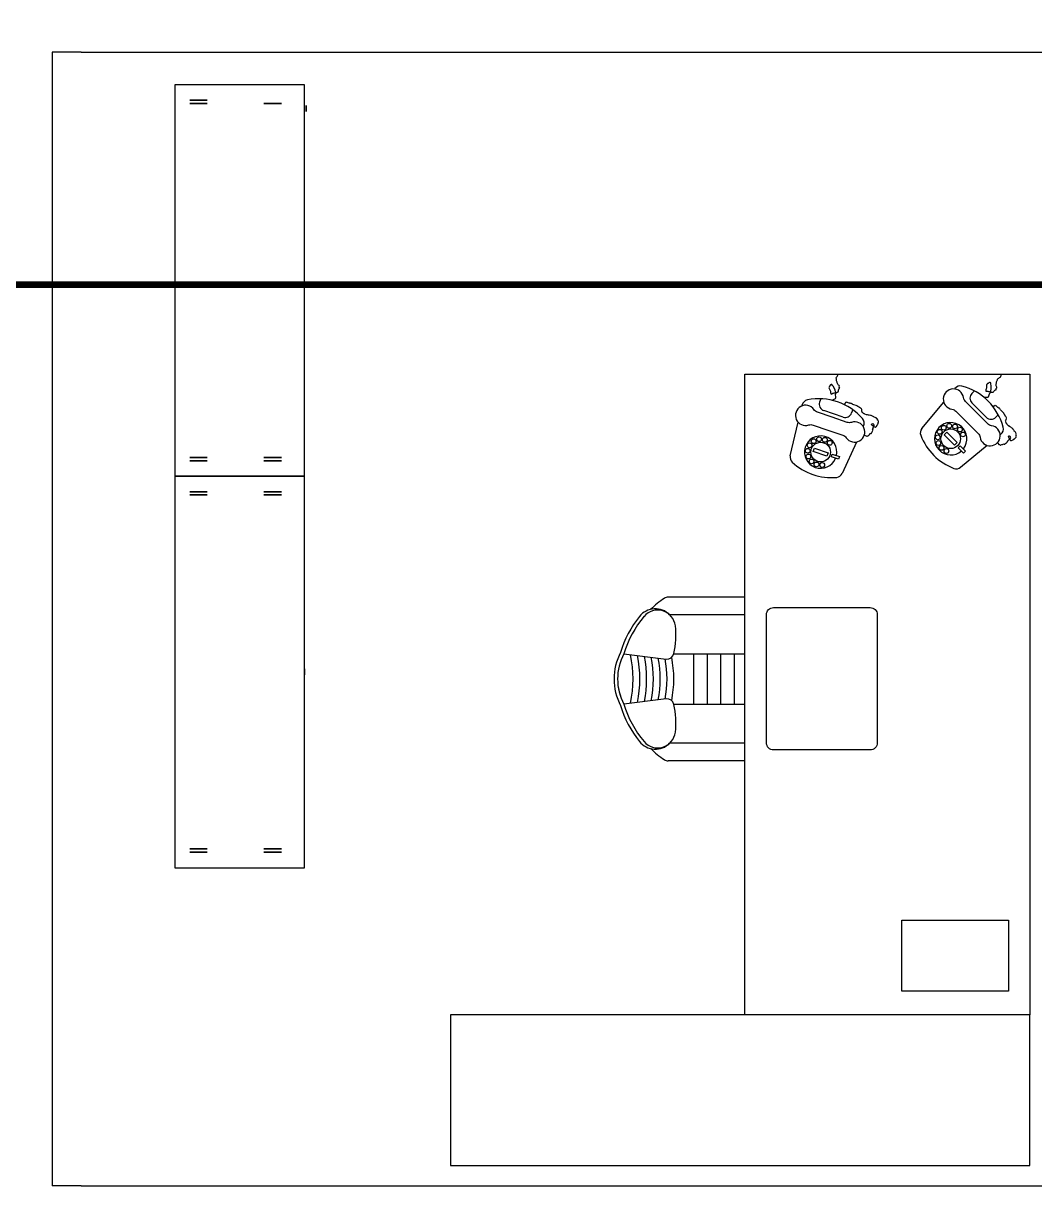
# Model space of a CAD drawing. Header units: inches. Extents: x 478327 to 492265, y -26791 to -22136.
# Drawn here: x 479136.2 to 479293.3, y -24383.1 to -24202.5 of the extents above; entities that cross this region are included whole.
import ezdxf

# ---------------------------------------------------------------- set-up
doc = ezdxf.new("R2010")
doc.units = ezdxf.units.IN
doc.header["$MEASUREMENT"] = 0
for name, color, linetype in [('C-RD-TEXT-TITLE', 4, 'Continuous'), ('furniture', 201, 'Continuous'), ('I-FURN', 1, 'Continuous'), ('I-WALL-IN', 3, 'Continuous')]:
    doc.layers.add(name, color=color, linetype=linetype)

# ---------------------------------------------------------------- blocks, each defined once
blk = doc.blocks.new('A$C129F564C')
at = {"layer": 'furniture'}
for p, q in [((0.8878, 1.0214), (0.8732, 1.1399)), ((1.0145, 1.1399), (0.9998, 1.0214)), ((0.7138, 0.8), (0.7138, 1.0154)), ((1.1738, 0.8), (1.1738, 1.0154)), ((0.7638, 0.8), (0.7638, 1.0108)), ((0.8732, 0.9997), (0.8732, 0.8)), ((1.0145, 0.9997), (1.0145, 0.8)), ((1.1238, 0.8), (1.1238, 1.0108)), ((1.0145, 0.9444), (0.8732, 0.9444)), ((1.0145, 0.9063), (0.8732, 0.9063)), ((1.0145, 0.8683), (0.8732, 0.8683)), ((1.0145, 0.8303), (0.8732, 0.8303)), ((1.5709, 0.6727), (1.6649, 0.6505)), ((1.711, 0.6397), (1.7134, 0.6391)), ((1.7309, 0.5871), (1.7217, 0.5902)), ((1.6793, 0.5244), (1.6976, 0.5784)), ((1.6094, 0.4871), (1.5213, 0.5268)), ((1.7004, 0.4972), (1.6911, 0.5003)), ((1.6548, 0.4666), (1.6526, 0.4676)), ((1.6472, 0.3032), (1.7218, 0.2417)), ((1.7583, 0.2116), (1.7602, 0.2101)), ((1.5997, 0.1197), (1.5383, 0.1942)), ((1.6789, 0.1223), (1.7192, 0.1626)), ((1.753, 0.1557), (1.7461, 0.1626)), ((1.6314, 0.0812), (1.6298, 0.0831)), ((1.6858, 0.0885), (1.6789, 0.0954))]:
    blk.add_line(p, q, dxfattribs=at)
for points in [[(1.1198, 1.083, 0.106121), (1.0145, 1.1399, 0.249834), (0.8732, 1.1399, 0.106121), (0.7678, 1.083)], [(0.7481, 1.0644, 0.042822), (0.7173, 1.0266)], [(1.1703, 1.0266, 0.042822), (1.1396, 1.0644, 0.249834)]]:
    blk.add_lwpolyline(points, format="xyb", dxfattribs=at)
for points in [[(0, 0), (0, 0.8), (1.8, 0.8), (1.8, 0)], [(1.5827, 0.6082), (1.5925, 0.6049), (1.5794, 0.5664), (1.5697, 0.5697)], [(1.5679, 0.5572), (1.5753, 0.5546), (1.5686, 0.5347), (1.5611, 0.5372)], [(0.0667, 0.0598), (0.0667, 0.3598), (0.2667, 0.3598), (0.2667, 0.0598)], [(1.6293, 0.2401), (1.6367, 0.2328), (1.6079, 0.2041), (1.6006, 0.2114)], [(1.5935, 0.2009), (1.5991, 0.1953), (1.5841, 0.1804), (1.5785, 0.186)]]:
    blk.add_lwpolyline(points, close=True, dxfattribs=at)
for points in [[(1.1244, 0.4285), (0.7644, 0.4285, -0.414214), (0.7444, 0.4485), (0.7444, 0.7195, -0.414214), (0.7644, 0.7395), (1.1244, 0.7395, -0.414214), (1.1444, 0.7195), (1.1444, 0.4485, -0.414214)], [(1.6572, 0.6088), (1.6429, 0.5668), (1.6287, 0.5249, -0.162278), (1.6214, 0.5153, 2), (1.6646, 0.5007, -0.162278), (1.6647, 0.5127), (1.6789, 0.5546), (1.6932, 0.5965, -0.162278), (1.7004, 0.6061, 2), (1.6573, 0.6208, -0.162278)], [(1.6964, 0.2077), (1.6651, 0.1764), (1.6338, 0.1451, -0.162278), (1.623, 0.1397, 2), (1.6553, 0.1075, -0.162278), (1.6606, 0.1182), (1.6919, 0.1495), (1.7233, 0.1808, -0.162278), (1.734, 0.1862, 2), (1.7018, 0.2185, -0.162278)]]:
    blk.add_lwpolyline(points, format="xyb", close=True, dxfattribs=at)
for points in [[(1.7267, 0.5549), (1.7314, 0.5454), (1.7339, 0.5446), (1.736, 0.5445), (1.7419, 0.5454), (1.744, 0.5453), (1.7457, 0.5441), (1.7474, 0.5449), (1.7495, 0.5449), (1.7528, 0.5466), (1.7549, 0.5465), (1.765, 0.5515), (1.768, 0.554), (1.7714, 0.5557), (1.7714, 0.5578), (1.7705, 0.5595), (1.7689, 0.5607), (1.7664, 0.5616), (1.7655, 0.5633), (1.7634, 0.5633), (1.7618, 0.5646), (1.7525, 0.56), (1.7504, 0.56), (1.7474, 0.5596), (1.7441, 0.5579), (1.7466, 0.5529), (1.7466, 0.5508), (1.7474, 0.5491), (1.7474, 0.547), (1.7474, 0.5449), (1.7507, 0.5382), (1.7532, 0.5373), (1.7553, 0.5373), (1.7578, 0.5364), (1.7595, 0.5352), (1.7603, 0.5335), (1.7637, 0.5352), (1.7662, 0.5343), (1.7679, 0.5351), (1.7691, 0.5368), (1.7704, 0.5385), (1.7755, 0.541), (1.7776, 0.541), (1.7809, 0.5426), (1.783, 0.5426), (1.7851, 0.5426), (1.7872, 0.5426), (1.7889, 0.5434), (1.7914, 0.5426), (1.7931, 0.5413), (1.7956, 0.5404), (1.799, 0.5379), (1.8, 0.5384)], [(1.6284, 0.4648), (1.6282, 0.4642), (1.6285, 0.4641), (1.6263, 0.4576), (1.6266, 0.4575), (1.6262, 0.4561), (1.6265, 0.456), (1.6262, 0.4551), (1.6265, 0.4549), (1.6262, 0.454), (1.6281, 0.4533), (1.6279, 0.4526), (1.6295, 0.4521), (1.6291, 0.4508), (1.6307, 0.4502), (1.6305, 0.4496), (1.6321, 0.449), (1.6319, 0.4484), (1.6329, 0.448), (1.6328, 0.4477), (1.6341, 0.4472), (1.6335, 0.4456), (1.6345, 0.4453), (1.6342, 0.4443), (1.6381, 0.443), (1.638, 0.4426), (1.6422, 0.4412), (1.6424, 0.4415), (1.6459, 0.4403), (1.6462, 0.441), (1.6566, 0.4374), (1.6567, 0.4377), (1.6581, 0.4373), (1.6583, 0.4379), (1.6593, 0.4376), (1.6596, 0.4386), (1.6599, 0.4385), (1.6609, 0.4414), (1.6606, 0.4415), (1.661, 0.4428), (1.6597, 0.4433), (1.6599, 0.4439), (1.659, 0.4443), (1.6591, 0.4446), (1.6581, 0.4449), (1.6575, 0.4433), (1.6569, 0.4435), (1.6563, 0.4419), (1.6557, 0.4421), (1.6553, 0.4411), (1.655, 0.4412), (1.6546, 0.4399), (1.6539, 0.4401), (1.6536, 0.4392), (1.6533, 0.4393), (1.6529, 0.4383), (1.6526, 0.4384), (1.6512, 0.4342), (1.6515, 0.434), (1.6511, 0.4331), (1.6518, 0.4328), (1.6515, 0.4319), (1.6534, 0.4312), (1.6532, 0.4305), (1.6555, 0.4298), (1.6553, 0.4291), (1.6585, 0.428), (1.6584, 0.4277), (1.6597, 0.4272), (1.6595, 0.4266), (1.6657, 0.4245), (1.666, 0.4251), (1.6673, 0.4247), (1.6676, 0.4256), (1.6689, 0.4252), (1.6692, 0.4262), (1.6705, 0.4257), (1.6712, 0.4277), (1.6722, 0.4274), (1.6725, 0.4284), (1.6742, 0.4278), (1.6747, 0.4294), (1.6754, 0.4292), (1.6758, 0.4305), (1.6765, 0.4303), (1.6768, 0.4313), (1.6775, 0.4311), (1.6782, 0.4333), (1.6786, 0.4332), (1.679, 0.4345), (1.6784, 0.4348), (1.679, 0.4367), (1.6793, 0.4366), (1.6798, 0.4379), (1.6804, 0.4377), (1.6818, 0.4416), (1.6824, 0.4414), (1.6839, 0.4457), (1.6835, 0.4458), (1.6842, 0.4477), (1.6839, 0.4478), (1.6851, 0.4514), (1.6848, 0.4516), (1.6852, 0.4529), (1.6849, 0.453), (1.6859, 0.4559), (1.6856, 0.456), (1.6859, 0.457), (1.6856, 0.4571), (1.6859, 0.4581), (1.6856, 0.4582), (1.6873, 0.4631), (1.6876, 0.463), (1.688, 0.4643), (1.6884, 0.4642), (1.689, 0.4662), (1.6893, 0.4661), (1.69, 0.468), (1.6907, 0.4678), (1.6911, 0.4691), (1.6914, 0.469), (1.6919, 0.4703), (1.6935, 0.4698), (1.6942, 0.4717), (1.6961, 0.4711), (1.6964, 0.4717), (1.6974, 0.4714), (1.6975, 0.4717), (1.6984, 0.4714), (1.6987, 0.472), (1.7, 0.4716), (1.7001, 0.4719), (1.7014, 0.4715), (1.702, 0.4731), (1.7026, 0.4729), (1.7029, 0.4739), (1.7039, 0.4735), (1.7043, 0.4745), (1.7046, 0.4744), (1.7051, 0.476), (1.7055, 0.4759), (1.7061, 0.4779), (1.7065, 0.4778), (1.7068, 0.4787), (1.7071, 0.4786), (1.7079, 0.4809), (1.7082, 0.4808), (1.7086, 0.4818), (1.7089, 0.4817), (1.7097, 0.484), (1.71, 0.4839), (1.7104, 0.4852), (1.7111, 0.485), (1.7151, 0.4967), (1.7154, 0.4966), (1.7157, 0.4976), (1.7161, 0.4975), (1.7167, 0.4995), (1.7171, 0.4993), (1.7175, 0.5007), (1.7178, 0.5005), (1.7186, 0.5028), (1.718, 0.5031), (1.7183, 0.504), (1.718, 0.5041), (1.7184, 0.5055), (1.7181, 0.5056), (1.7188, 0.5075), (1.7184, 0.5076), (1.721, 0.5152), (1.72, 0.5155), (1.7203, 0.5165), (1.72, 0.5166), (1.7203, 0.5176), (1.7184, 0.5182), (1.7186, 0.5189), (1.7157, 0.5199), (1.7158, 0.5202), (1.7145, 0.5207)], [(1.6069, 0.0913), (1.6065, 0.0909), (1.6067, 0.0906), (1.6018, 0.0857), (1.6021, 0.0855), (1.6011, 0.0845), (1.6013, 0.0843), (1.6006, 0.0835), (1.6009, 0.0833), (1.6001, 0.0826), (1.6016, 0.0811), (1.6011, 0.0806), (1.6023, 0.0794), (1.6013, 0.0784), (1.6026, 0.0772), (1.6021, 0.0767), (1.6033, 0.0755), (1.6028, 0.075), (1.6035, 0.0743), (1.6033, 0.074), (1.6043, 0.073), (1.6031, 0.0718), (1.6038, 0.0711), (1.6031, 0.0704), (1.606, 0.0674), (1.6057, 0.0672), (1.6089, 0.064), (1.6092, 0.0643), (1.6118, 0.0616), (1.6123, 0.0621), (1.6201, 0.0542), (1.6204, 0.0545), (1.6214, 0.0535), (1.6219, 0.054), (1.6226, 0.0533), (1.6233, 0.054), (1.6236, 0.0538), (1.6258, 0.056), (1.6255, 0.0562), (1.6265, 0.0572), (1.6255, 0.0582), (1.626, 0.0586), (1.6253, 0.0594), (1.6255, 0.0596), (1.6248, 0.0604), (1.6236, 0.0591), (1.6231, 0.0596), (1.6219, 0.0584), (1.6214, 0.0589), (1.6206, 0.0582), (1.6204, 0.0584), (1.6194, 0.0574), (1.6189, 0.0579), (1.6182, 0.0572), (1.6179, 0.0574), (1.6172, 0.0567), (1.617, 0.0569), (1.6138, 0.0538), (1.614, 0.0535), (1.6133, 0.0528), (1.6138, 0.0523), (1.6131, 0.0516), (1.6145, 0.0501), (1.614, 0.0496), (1.6157, 0.0479), (1.6153, 0.0474), (1.6177, 0.045), (1.6175, 0.0447), (1.6184, 0.0437), (1.6179, 0.0432), (1.6226, 0.0386), (1.6231, 0.0391), (1.624, 0.0381), (1.6248, 0.0389), (1.6258, 0.0379), (1.6265, 0.0386), (1.6275, 0.0376), (1.6289, 0.0391), (1.6297, 0.0384), (1.6304, 0.0391), (1.6316, 0.0379), (1.6328, 0.0391), (1.6333, 0.0386), (1.6343, 0.0396), (1.6348, 0.0391), (1.6355, 0.0398), (1.636, 0.0393), (1.6377, 0.0411), (1.638, 0.0408), (1.6389, 0.0418), (1.6385, 0.0423), (1.6399, 0.0437), (1.6402, 0.0435), (1.6411, 0.0445), (1.6416, 0.044), (1.6446, 0.0469), (1.6451, 0.0464), (1.6482, 0.0496), (1.648, 0.0499), (1.6495, 0.0513), (1.6492, 0.0516), (1.6519, 0.0543), (1.6517, 0.0545), (1.6526, 0.0555), (1.6524, 0.0557), (1.6546, 0.0579), (1.6543, 0.0582), (1.6551, 0.0589), (1.6548, 0.0591), (1.6556, 0.0599), (1.6553, 0.0601), (1.659, 0.0638), (1.6592, 0.0635), (1.6602, 0.0645), (1.6605, 0.0643), (1.6619, 0.0657), (1.6622, 0.0655), (1.6636, 0.067), (1.6641, 0.0665), (1.6651, 0.0674), (1.6653, 0.0672), (1.6663, 0.0682), (1.6675, 0.067), (1.669, 0.0684), (1.6705, 0.067), (1.671, 0.0674), (1.6717, 0.0667), (1.6719, 0.067), (1.6727, 0.0662), (1.6732, 0.0667), (1.6741, 0.0657), (1.6744, 0.066), (1.6754, 0.065), (1.6766, 0.0662), (1.6771, 0.0657), (1.6778, 0.0665), (1.6785, 0.0657), (1.6793, 0.0665), (1.6795, 0.0662), (1.6807, 0.0675), (1.681, 0.0672), (1.6824, 0.0687), (1.6827, 0.0684), (1.6834, 0.0692), (1.6837, 0.0689), (1.6854, 0.0706), (1.6856, 0.0704), (1.6863, 0.0711), (1.6866, 0.0709), (1.6883, 0.0726), (1.6885, 0.0723), (1.6895, 0.0733), (1.69, 0.0728), (1.6988, 0.0816), (1.6991, 0.0814), (1.6998, 0.0821), (1.7, 0.0819), (1.7015, 0.0833), (1.7017, 0.0831), (1.7027, 0.0841), (1.703, 0.0838), (1.7047, 0.0855), (1.7042, 0.086), (1.7049, 0.0868), (1.7047, 0.087), (1.7056, 0.088), (1.7054, 0.0882), (1.7069, 0.0897), (1.7066, 0.0899), (1.7122, 0.0956), (1.7115, 0.0963), (1.7122, 0.097), (1.712, 0.0973), (1.7127, 0.098), (1.7113, 0.0995), (1.7118, 0.0999), (1.7096, 0.1021), (1.7098, 0.1024), (1.7088, 0.1033)], [(1.735, 0.1287), (1.735, 0.1181), (1.7368, 0.1162), (1.7387, 0.1153), (1.7443, 0.1134), (1.7462, 0.1124), (1.7472, 0.1106), (1.749, 0.1106), (1.7509, 0.1096), (1.7547, 0.1096), (1.7566, 0.1087), (1.7678, 0.1087), (1.7716, 0.1096), (1.7753, 0.1096), (1.7763, 0.1115), (1.7763, 0.1134), (1.7753, 0.1153), (1.7735, 0.1171), (1.7735, 0.119), (1.7716, 0.12), (1.7706, 0.1218), (1.7603, 0.1218), (1.7584, 0.1228), (1.7556, 0.1237), (1.7519, 0.1237), (1.7519, 0.1181), (1.7509, 0.1162), (1.7509, 0.1143), (1.75, 0.1124), (1.749, 0.1106), (1.749, 0.1031), (1.7509, 0.1012), (1.7528, 0.1002), (1.7547, 0.0984), (1.7556, 0.0965), (1.7556, 0.0946), (1.7594, 0.0946), (1.7613, 0.0927), (1.7631, 0.0927), (1.765, 0.0937), (1.7669, 0.0946), (1.7725, 0.0946), (1.7744, 0.0937), (1.7782, 0.0937), (1.78, 0.0927), (1.7819, 0.0918), (1.7838, 0.0909), (1.7857, 0.0909), (1.7875, 0.089), (1.7885, 0.0871), (1.7904, 0.0852), (1.7922, 0.0815), (1.7941, 0.0815), (1.796, 0.0805), (1.8, 0.0805)]]:
    blk.add_lwpolyline(points, dxfattribs=at)
for centre, radius in [((1.5687, 0.6216), 0.00669), ((1.5848, 0.6236), 0.00669), ((1.6002, 0.6184), 0.00669), ((1.5449, 0.5829), 0.00669), ((1.5465, 0.599), 0.00669), ((1.555, 0.6129), 0.00669), ((1.5811, 0.5873), 0.0275), ((1.6118, 0.607), 0.00669), ((1.6173, 0.5917), 0.00669), ((1.6071, 0.5617), 0.00669), ((1.6156, 0.5756), 0.00669), ((1.6066, 0.2565), 0.00669), ((1.6227, 0.2584), 0.00669), ((1.5842, 0.2341), 0.00669), ((1.5928, 0.2479), 0.00669), ((1.6186, 0.2221), 0.0275), ((1.638, 0.253), 0.00669), ((1.6495, 0.2415), 0.00669), ((1.6549, 0.2262), 0.00669), ((1.6444, 0.1963), 0.00669), ((1.6531, 0.21), 0.00669), ((1.6307, 0.1877), 0.00669)]:
    blk.add_circle(centre, radius, dxfattribs=at)
for centre, radius, start, end in [((0.9531, 0.8661), 0.2953, 106.4736, 128.8568), ((0.9438, 1.0074), 0.1602, 62.317, 117.683), ((0.9438, 1.0074), 0.1502, 61.9455, 118.0545), ((0.9345, 0.8661), 0.2953, 51.1432, 73.5264), ((0.9438, 1.4287), 0.3145, 257.44, 282.56), ((0.8036, 1.0516), 0.057, 128.8568, 224.8513), ((0.8003, 1.045), 0.05, 130.5056, 262.9259), ((0.9438, 1.4096), 0.3145, 257.8911, 282.1089), ((0.9438, 1.3905), 0.3145, 258.341, 281.659), ((1.0873, 1.045), 0.05, 277.0741, 49.4944), ((1.084, 1.0516), 0.057, 315.1487, 51.1432), ((0.9438, 1.3715), 0.3145, 258.7898, 281.2102), ((0.7338, 1.0154), 0.02, 145.756, 180), ((0.8679, 1.019), 0.02, 283.1474, 7.0328), ((0.9438, 1.3524), 0.3145, 259.2374, 280.7626), ((0.9438, 1.3333), 0.3145, 259.6838, 280.3162), ((1.0197, 1.019), 0.02, 172.9672, 256.8526), ((1.1538, 1.0154), 0.02, 0, 34.244), ((0.8217, 1.2171), 0.2235, 262.9259, 283.1474), ((0.9438, 1.3142), 0.3145, 258.8202, 281.1798), ((1.066, 1.2171), 0.2235, 256.8526, 277.0741), ((1.671, 0.5573), 0.1615, 137.169, 185.299), ((1.5665, 0.6542), 0.019, 76.7496, 137.169), ((1.5811, 0.5873), 0.0455, 257.6369, 247.6634), ((1.5695, 0.5918), 0.1615, 310.8008, 11.6672), ((1.7091, 0.6206), 0.019, 11.6672, 76.7496), ((1.7156, 0.5722), 0.019, 71.234, 161.234), ((1.5291, 0.5441), 0.019, 185.299, 245.7184), ((1.6973, 0.5183), 0.019, 161.234, 251.234), ((1.6626, 0.4839), 0.019, 245.7184, 310.8008), ((1.6861, 0.1554), 0.1615, 110.935, 159.065), ((1.6351, 0.2885), 0.019, 50.5156, 110.935), ((1.6186, 0.2221), 0.0455, 231.4029, 221.4294), ((1.553, 0.2063), 0.019, 159.065, 219.4844), ((1.7481, 0.1954), 0.019, 345.4332, 50.5156), ((1.6102, 0.2312), 0.1615, 284.5668, 345.4332), ((1.7326, 0.1491), 0.019, 45, 135), ((1.6923, 0.1088), 0.019, 135, 225), ((1.6461, 0.0933), 0.019, 219.4844, 284.5668)]:
    blk.add_arc(centre, radius, start, end, dxfattribs=at)

msp = doc.modelspace()

# ---------------------------------------------------------------- linework, layer by layer
at = {"layer": 'C-RD-TEXT-TITLE', "ltscale": 0.5, "const_width": 1, "elevation": 6.93}
msp.add_lwpolyline([(482957.495, -24123.63), (482957.495, -24243.096), (478919.364, -24243.096), (478919.364, -24115.666)], dxfattribs=at)
at = {"layer": 'I-FURN'}
for points, elevation in [([(479159.719, -24212.024), (479159.719, -24272.864), (479179.879, -24272.864), (479179.879, -24212.024)], 3.33), ([(479159.719, -24272.864), (479159.719, -24333.704), (479179.879, -24333.704), (479179.879, -24272.864)], 3.33), ([(479292.576, -24380.001), (479292.576, -24356.601), (479202.576, -24356.601), (479202.576, -24380.001)], 11.897)]:
    msp.add_lwpolyline(points, close=True, dxfattribs=dict(at, elevation=elevation))
at = {"layer": 'I-FURN', "extrusion": (-1.83689e-16, 1, 2.22045e-16)}
for centre in [(-479163.409, 4.68, -24214.431), (-479163.409, 4.68, -24275.271), (-479174.929, 4.68, -24275.271)]:
    msp.add_circle(centre, 1.35, dxfattribs=at)
at = {"layer": 'I-FURN', "extrusion": (1.83689e-16, -1, 2.22045e-16)}
for centre in [(479163.409, 4.68, 24214.926), (479174.929, 4.68, 24214.926), (479163.409, 4.68, 24275.766), (479174.929, 4.68, 24275.766)]:
    msp.add_circle(centre, 1.35, dxfattribs=at)
at = {"layer": 'I-FURN', "extrusion": (1, -6.12323e-17, 0)}
for centre, radius in [((-24215.712, 24.435, 479180.115), 0.473), ((-24215.712, 24.435, 479180.115), 0.383), ((-24303.284, 24.435, 479179.879), 0.473), ((-24303.284, 24.435, 479179.879), 0.383)]:
    msp.add_circle(centre, radius, dxfattribs=at)
at = {"layer": 'I-FURN', "extrusion": (3.06154e-16, 1, 2.22045e-16)}
for centre in [(-479163.409, 4.68, -24269.961), (-479174.929, 4.68, -24269.961), (-479163.409, 4.68, -24330.801), (-479174.929, 4.68, -24330.801)]:
    msp.add_circle(centre, 1.35, dxfattribs=at)
at = {"layer": 'I-FURN', "extrusion": (-3.06154e-16, -1, 2.22045e-16)}
for centre in [(479163.409, 4.68, 24270.456), (479174.929, 4.68, 24270.456), (479163.409, 4.68, 24331.296), (479174.929, 4.68, 24331.296)]:
    msp.add_circle(centre, 1.35, dxfattribs=at)
at = {"layer": 'I-WALL-IN'}
for p, q in [((479140.672, -24206.964, 6.93), (479140.672, -24383.139, 6.93)), ((479145.172, -24206.964, 6.93), (479140.672, -24206.964, 6.93)), ((479145.172, -24383.139, 6.93), (479140.672, -24383.139, 6.93))]:
    msp.add_line(p, q, dxfattribs=at)
at = {"layer": 'I-WALL-IN', "elevation": 6.93}
for points in [[(479145.172, -24206.964), (479333.325, -24206.964)], [(479145.172, -24383.139), (479312.111, -24383.139)]]:
    msp.add_lwpolyline(points, dxfattribs=at)

# ---------------------------------------------------------------- block references
at = {"layer": 'furniture', "xscale": 55.33161534353492, "yscale": 55.33161534353492, "zscale": 55.33161534353492, "rotation": 90.00000000000001}
msp.add_blockref('A$C129F564C', (479292.576, -24356.601, 11.897), dxfattribs=at)

doc.saveas('drawing.dxf')
